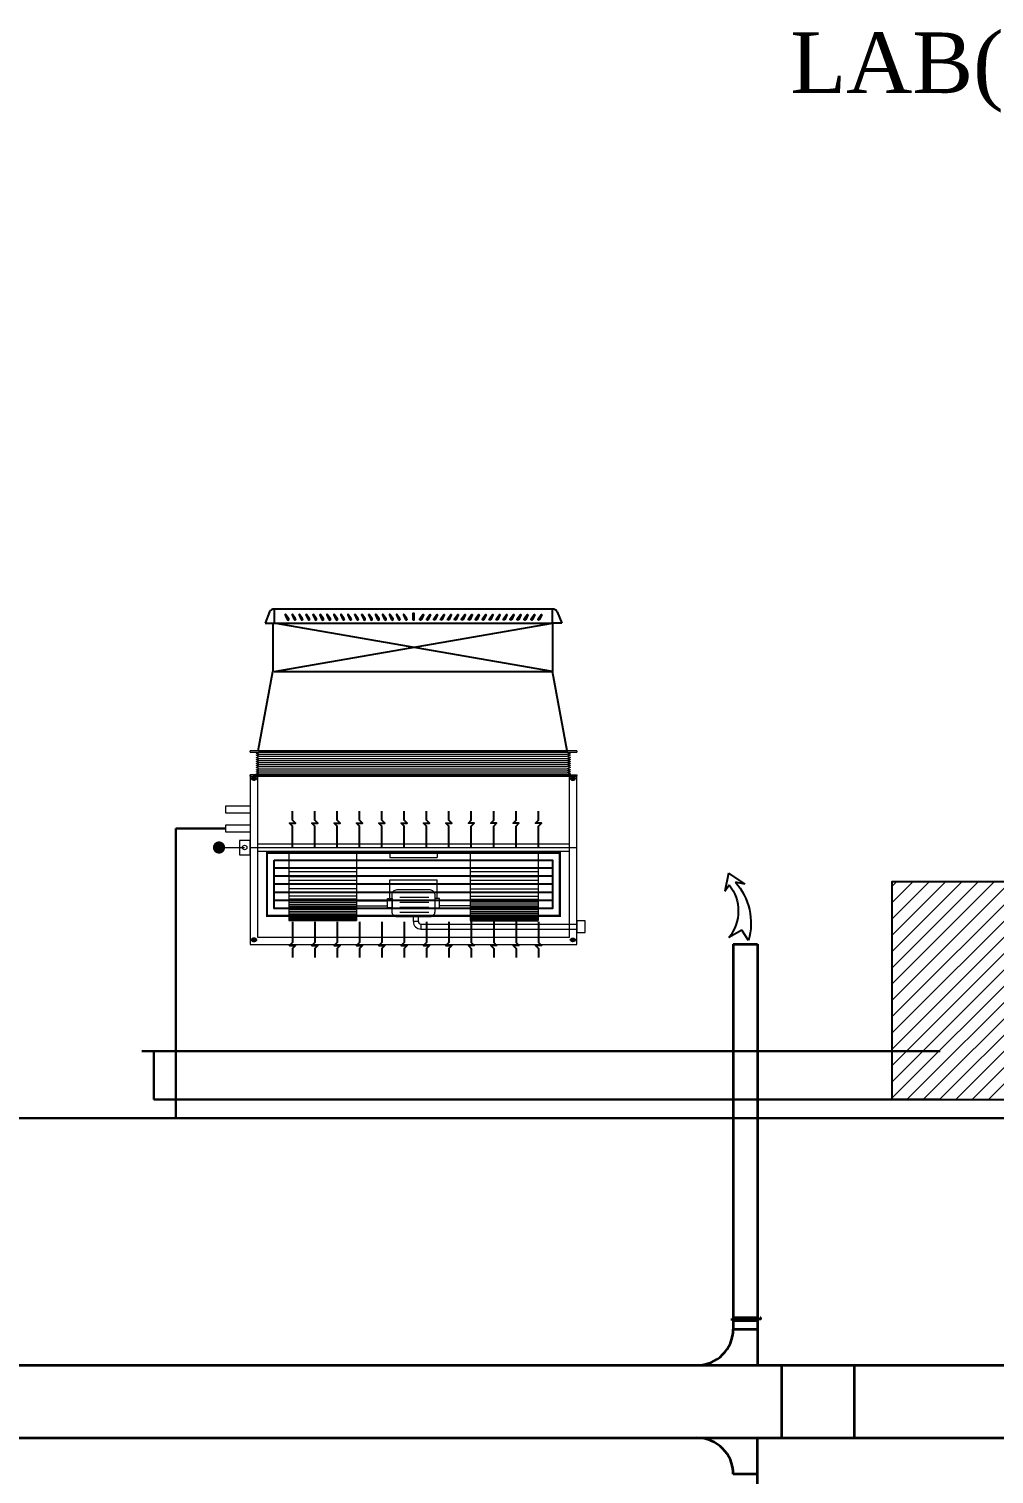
# Model space of a CAD drawing. Extents: x 847 to 949, y 444 to 823.
# Drawn here: x 888.98 to 892.97, y 648.75 to 654.73 of the extents above; entities that cross this region are included whole.
import ezdxf

# ---------------------------------------------------------------- set-up
doc = ezdxf.new("R2010")
doc.units = 0
doc.header["$MEASUREMENT"] = 0
doc.linetypes.add('DASHDOT', pattern=[25.4, 12.7, -6.35, 0, -6.35])
doc.layers.get('0').update_dxf_attribs({"linetype": 'CONTINUOUS', "lineweight": 30})
for name, color, linetype in [('01_AC-EQUIP', 206, 'CONTINUOUS'), ('03_AC-S.DUCT', 5, 'CONTINUOUS'), ('06_AC-FA.DUCT', 4, 'CONTINUOUS'), ('A.C.VOLUM DAMPER', 2, 'CONTINUOUS'), ('AC-GRILLES', 2, 'CONTINUOUS'), ('M-DIFUSER', 195, 'CONTINUOUS'), ('M-DUCT-SA', 5, 'CONTINUOUS'), ('M-EQBMNT', 21, 'CONTINUOUS')]:
    doc.layers.add(name, color=color, linetype=linetype)
for name, color, linetype, lineweight in [('04-AC_F.A.DUCT', 4, 'CONTINUOUS', 35), ('AC-TEXT', 15, 'CONTINUOUS', 30), ('AC.REF(S). PIPING', 3, 'CONTINUOUS', 30), ('Column', 6, 'CONTINUOUS', 25), ('exhaust grill', 220, 'CONTINUOUS', 18), ('hatch', 252, 'CONTINUOUS', 9), ('Wall', 5, 'CONTINUOUS', 30)]:
    doc.layers.add(name, color=color, linetype=linetype, lineweight=lineweight)
doc.styles.add('AC', font='romans.shx', dxfattribs={"height": 0.2})

# ---------------------------------------------------------------- blocks, each defined once
blk = doc.blocks.new('*U46')
at = {"layer": 'M-DIFUSER', "extrusion": (0, 1e-16, -1)}
for p, q in [((-517.1, -40.5), (-533.1, 0)), ((517.1, -40.5), (533.1, 0))]:
    blk.add_line(p, q, dxfattribs=at)
at = {"layer": 'M-DIFUSER'}
for points in [[(-533.1, 0), (-500, 0), (-500, 0)], [(533.1, 0), (500, 0), (500, 0)]]:
    blk.add_lwpolyline(points, dxfattribs=at)
blk.add_lwpolyline([(500, 0), (-500, 0), (-500, -50), (500, -50)], close=True, dxfattribs=at)
at = {"layer": 'M-DIFUSER', "color": 21}
for points in [[(-453.6, -12.4, -1.057685), (-448.3, -15.1), (-459.4, -30.3, -0.89828), (-461.1, -29.3)], [(-428.6, -12.4, -1.057685), (-423.3, -15.1), (-434.4, -30.3, -0.89828), (-436.1, -29.3)], [(-403.6, -12.4, -1.057685), (-398.3, -15.1), (-409.4, -30.3, -0.89828), (-411.1, -29.3)], [(-378.6, -12.4, -1.057685), (-373.3, -15.1), (-384.4, -30.3, -0.89828), (-386.1, -29.3)], [(-353.6, -12.4, -1.057685), (-348.3, -15.1), (-359.4, -30.3, -0.89828), (-361.1, -29.3)], [(-328.6, -12.4, -1.057685), (-323.3, -15.1), (-334.4, -30.3, -0.89828), (-336.1, -29.3)], [(-303.6, -12.4, -1.057685), (-298.3, -15.1), (-309.4, -30.3, -0.89828), (-311.1, -29.3)], [(-278.6, -12.4, -1.057685), (-273.3, -15.1), (-284.4, -30.3, -0.89828), (-286.1, -29.3)], [(-253.6, -12.4, -1.057685), (-248.3, -15.1), (-259.4, -30.3, -0.89828), (-261.1, -29.3)], [(-228.6, -12.4, -1.057685), (-223.3, -15.1), (-234.4, -30.3, -0.89828), (-236.1, -29.3)], [(-203.6, -12.4, -1.057685), (-198.3, -15.1), (-209.4, -30.3, -0.89828), (-211.1, -29.3)], [(-178.6, -12.4, -1.057685), (-173.3, -15.1), (-184.4, -30.3, -0.89828), (-186.1, -29.3)], [(-153.6, -12.4, -1.057685), (-148.3, -15.1), (-159.4, -30.3, -0.89828), (-161.1, -29.3)], [(-128.6, -12.4, -1.057685), (-123.3, -15.1), (-134.4, -30.3, -0.89828), (-136.1, -29.3)], [(-103.6, -12.4, -1.057685), (-98.3, -15.1), (-109.4, -30.3, -0.89828), (-111.1, -29.3)], [(-78.6, -12.4, -1.057685), (-73.3, -15.1), (-84.4, -30.3, -0.89828), (-86.1, -29.3)], [(-53.6, -12.4, -1.057685), (-48.3, -15.1), (-59.4, -30.3, -0.89828), (-61.1, -29.3)], [(-28.6, -12.4, -1.057685), (-23.3, -15.1), (-34.4, -30.3, -0.89828), (-36.1, -29.3)], [(28.6, -12.4, 1.057685), (23.3, -15.1), (34.4, -30.3, 0.89828), (36.1, -29.3)], [(53.6, -12.4, 1.057685), (48.3, -15.1), (59.4, -30.3, 0.89828), (61.1, -29.3)], [(78.6, -12.4, 1.057685), (73.3, -15.1), (84.4, -30.3, 0.89828), (86.1, -29.3)], [(103.6, -12.4, 1.057685), (98.3, -15.1), (109.4, -30.3, 0.89828), (111.1, -29.3)], [(128.6, -12.4, 1.057685), (123.3, -15.1), (134.4, -30.3, 0.89828), (136.1, -29.3)], [(153.6, -12.4, 1.057685), (148.3, -15.1), (159.4, -30.3, 0.89828), (161.1, -29.3)], [(178.6, -12.4, 1.057685), (173.3, -15.1), (184.4, -30.3, 0.89828), (186.1, -29.3)], [(203.6, -12.4, 1.057685), (198.3, -15.1), (209.4, -30.3, 0.89828), (211.1, -29.3)], [(228.6, -12.4, 1.057685), (223.3, -15.1), (234.4, -30.3, 0.89828), (236.1, -29.3)], [(253.6, -12.4, 1.057685), (248.3, -15.1), (259.4, -30.3, 0.89828), (261.1, -29.3)], [(278.6, -12.4, 1.057685), (273.3, -15.1), (284.4, -30.3, 0.89828), (286.1, -29.3)], [(303.6, -12.4, 1.057685), (298.3, -15.1), (309.4, -30.3, 0.89828), (311.1, -29.3)], [(328.6, -12.4, 1.057685), (323.3, -15.1), (334.4, -30.3, 0.89828), (336.1, -29.3)], [(353.6, -12.4, 1.057685), (348.3, -15.1), (359.4, -30.3, 0.89828), (361.1, -29.3)], [(378.6, -12.4, 1.057685), (373.3, -15.1), (384.4, -30.3, 0.89828), (386.1, -29.3)], [(403.6, -12.4, 1.057685), (398.3, -15.1), (409.4, -30.3, 0.89828), (411.1, -29.3)], [(428.6, -12.4, 1.057685), (423.3, -15.1), (434.4, -30.3, 0.89828), (436.1, -29.3)], [(453.6, -12.4, 1.057685), (448.3, -15.1), (459.4, -30.3, 0.89828), (461.1, -29.3)]]:
    blk.add_lwpolyline(points, format="xyb", close=True, dxfattribs=at)
blk.add_lwpolyline([(2, -11), (-3, -11), (-3, -33.7), (2, -33.7)], close=True, dxfattribs=at)
at = {"layer": 'M-DIFUSER'}
for centre, start_param, end_param in [((-500, -29.9), 2.91321, 3.926991), ((500, -29.9), 3.926991, 4.940771)]:
    blk.add_ellipse(centre, major_axis=(14.2, 14.2), ratio=1, start_param=start_param, end_param=end_param, dxfattribs=at)
at = {"layer": 'M-DUCT-SA'}
for points in [[(-244.3, -117.1, 0, 0, 0), (-345, -217.9, 30, 0, 0), (-398, -270.9, 0, 0, 0)], [(-0.5, -113.7, 0, 0, 0), (-0.5, -257, 30, 0, 0), (-0.5, -332, 0, 0, 0)], [(243.2, -117.1, 0, 0, 0), (344, -217.9, 30, 0, 0), (397, -270.9, 0, 0, 0)]]:
    blk.add_lwpolyline(points, format="xyseb", dxfattribs=at)
blk = doc.blocks.new('ARR03B')
at = {"color": 21}
blk.add_lwpolyline([(0, 0), (-2, 0), (-3.5, 0), (-4, 0.5), (-4, -0.5), (-4.5, 0), (-6, 0)], dxfattribs=at)
blk = doc.blocks.new('A$C57D47514')
at = {"layer": '03_AC-S.DUCT', "color": 183, "linetype": 'Continuous'}
for p, q in [((1.1846, 0.3686), (0.0346, 0.3686)), ((1.1846, 0.3353), (0.0346, 0.3353)), ((1.1846, 0.302), (0.0346, 0.302)), ((1.1846, 0.2686), (0.0346, 0.2686)), ((1.1846, 0.2353), (0.0346, 0.2353))]:
    blk.add_line(p, q, dxfattribs=at)
blk.add_lwpolyline([(0.0346, 0.402), (1.1846, 0.402), (1.1846, 0.202), (0.0346, 0.202)], close=True, dxfattribs=at)
at = {"layer": 'AC-GRILLES', "color": 6, "const_width": 0.00924}
blk.add_lwpolyline([(0.0046, 0.432), (1.2146, 0.432), (1.2146, 0.172), (0.0046, 0.172)], close=True, dxfattribs=at)
at = {"layer": 'AC-GRILLES', "color": 21, "extrusion": (0, 0, -1), "yscale": 0.0245648511207874, "zscale": -0.0245648511207874}
for p, xscale, rotation in [((-0.1096, 0.4565), 0.0245648511207874, 270), ((-0.202, 0.4565), 0.0245648511207874, 270), ((-0.2945, 0.4565), 0.0245648511207874, 270), ((-0.3869, 0.4565), 0.0245648511207874, 270), ((-0.4793, 0.4565), 0.0245648511207874, 270), ((-0.5717, 0.4565), 0.0245648511207874, 270), ((-0.6641, 0.4565), 0.0245648511207874, 270), ((-0.7565, 0.4565), 0.0245648511207874, 270), ((-0.849, 0.4565), -0.0245648511207874, 90), ((-0.9414, 0.4565), -0.0245648511207874, 90), ((-1.0338, 0.4565), -0.0245648511207874, 90), ((-1.1262, 0.4565), -0.0245648511207874, 90)]:
    blk.add_blockref('ARR03B', p, dxfattribs=dict(at, xscale=xscale, rotation=rotation))
at = {"layer": 'AC-GRILLES', "color": 1, "extrusion": (0, 0, -1), "yscale": 0.0245648511207874, "zscale": -0.0245648511207874}
for p, xscale, rotation in [((-0.1096, 0.1474), -0.0245648511207874, 270), ((-0.202, 0.1474), -0.0245648511207874, 270), ((-0.2945, 0.1474), -0.0245648511207874, 270), ((-0.3869, 0.1474), -0.0245648511207874, 270), ((-0.4793, 0.1474), -0.0245648511207874, 270), ((-0.5717, 0.1474), -0.0245648511207874, 270), ((-0.6641, 0.1474), -0.0245648511207874, 270), ((-0.7565, 0.1474), -0.0245648511207874, 270), ((-0.849, 0.1474), 0.0245648511207874, 90.00000000000004), ((-0.9414, 0.1474), 0.0245648511207874, 90.00000000000004), ((-1.0338, 0.1474), 0.0245648511207874, 90.00000000000004), ((-1.1262, 0.1474), 0.0245648511207874, 90.00000000000004)]:
    blk.add_blockref('ARR03B', p, dxfattribs=dict(at, xscale=xscale, rotation=rotation))
blk = doc.blocks.new('A$C79007506')
at = {"layer": '01_AC-EQUIP', "color": 2, "lineweight": 20}
for p, q in [((1.5031, 0.8), (0.1531, 0.8)), ((0.1531, 0.7952), (0.1531, 0.8)), ((0.1531, 0.7952), (1.5031, 0.7952)), ((0.1655, 0.7952), (1.5031, 0.7952)), ((0.1787, 0.7909), (0.1922, 0.7952)), ((0.1787, 0.7909), (0.1922, 0.7866)), ((0.1787, 0.7824), (0.1922, 0.7866)), ((0.1787, 0.7824), (0.1922, 0.7781)), ((0.1787, 0.7738), (0.1922, 0.7781)), ((0.1922, 0.7866), (1.464, 0.7866)), ((0.1922, 0.7781), (1.464, 0.7781)), ((1.4775, 0.7909), (1.464, 0.7952)), ((1.4775, 0.7909), (1.464, 0.7866)), ((1.4775, 0.7824), (1.464, 0.7866)), ((1.4775, 0.7824), (1.464, 0.7781)), ((1.4775, 0.7738), (1.464, 0.7781)), ((1.5031, 0.8), (1.5031, 0.7952)), ((0.1787, 0.7738), (0.1922, 0.7696)), ((0.1787, 0.7653), (0.1922, 0.7696)), ((0.1787, 0.7653), (0.1922, 0.761)), ((0.1787, 0.7568), (0.1922, 0.761)), ((0.1787, 0.7568), (0.1922, 0.7525)), ((0.1787, 0.7482), (0.1922, 0.7525)), ((0.1787, 0.7482), (0.1922, 0.744)), ((0.1787, 0.7397), (0.1922, 0.744)), ((0.1787, 0.7397), (0.1922, 0.7354)), ((0.1787, 0.7312), (0.1922, 0.7354)), ((0.1787, 0.7312), (0.1922, 0.7269)), ((0.1787, 0.7226), (0.1922, 0.7269)), ((0.1787, 0.7226), (0.1922, 0.7184)), ((0.1787, 0.7141), (0.1922, 0.7184)), ((0.1922, 0.7696), (1.464, 0.7696)), ((0.1922, 0.761), (1.464, 0.761)), ((0.1922, 0.7525), (1.464, 0.7525)), ((0.1922, 0.744), (1.464, 0.744)), ((0.1922, 0.7354), (1.464, 0.7354)), ((0.1922, 0.7269), (1.464, 0.7269)), ((0.1922, 0.7184), (1.464, 0.7184)), ((1.4775, 0.7738), (1.464, 0.7696)), ((1.4775, 0.7653), (1.464, 0.7696)), ((1.4775, 0.7653), (1.464, 0.761)), ((1.4775, 0.7568), (1.464, 0.761)), ((1.4775, 0.7568), (1.464, 0.7525)), ((1.4775, 0.7482), (1.464, 0.7525)), ((1.4775, 0.7482), (1.464, 0.744)), ((1.4775, 0.7397), (1.464, 0.744)), ((1.4775, 0.7397), (1.464, 0.7354)), ((1.4775, 0.7312), (1.464, 0.7354)), ((1.4775, 0.7312), (1.464, 0.7269)), ((1.4775, 0.7226), (1.464, 0.7269)), ((1.4775, 0.7226), (1.464, 0.7184)), ((1.4775, 0.7141), (1.464, 0.7184)), ((1.464, 0.7013), (0.1531, 0.7013)), ((0.1531, 0.6965), (0.1531, 0.7013)), ((0.1531, 0.6965), (1.5031, 0.6965)), ((0.1655, 0.7013), (1.5031, 0.7013)), ((0.1787, 0.7141), (0.1922, 0.7098)), ((0.1787, 0.7056), (0.1922, 0.7098)), ((0.1787, 0.7056), (0.1922, 0.7013)), ((0.1922, 0.7098), (1.464, 0.7098)), ((1.4775, 0.7141), (1.464, 0.7098)), ((1.4775, 0.7056), (1.464, 0.7098)), ((1.4775, 0.7056), (1.464, 0.7013)), ((1.5031, 0.7013), (1.5031, 0.6965))]:
    blk.add_line(p, q, dxfattribs=at)
at = {"layer": '01_AC-EQUIP', "color": 1, "lineweight": 20}
for p, q in [((0.1546, 0.6857), (0.1818, 0.6857)), ((0.1688, 0.6949), (0.1688, 0.6773)), ((1.5016, 0.6857), (1.4743, 0.6857)), ((1.4873, 0.6949), (1.4873, 0.6773)), ((1.5031, 0.4), (0.1531, 0.4)), ((1.4731, 0.415), (0.1831, 0.415)), ((1.4731, 0.385), (0.1831, 0.385)), ((0.3129, 0.385), (0.3129, 0.099)), ((0.5933, 0.385), (0.5933, 0.099)), ((0.7303, 0.385), (0.7303, 0.3599)), ((0.7303, 0.3599), (0.9259, 0.3599)), ((0.9259, 0.385), (0.9259, 0.3599)), ((1.0628, 0.385), (1.0628, 0.099)), ((1.3433, 0.385), (1.3433, 0.099)), ((0.5933, 0.3001), (0.3129, 0.3001)), ((1.3433, 0.3001), (1.0628, 0.3001)), ((0.3129, 0.2806), (0.5933, 0.2806)), ((0.3129, 0.2652), (0.5933, 0.2652)), ((0.3129, 0.2498), (0.5933, 0.2498)), ((0.3129, 0.2498), (0.5933, 0.2498)), ((0.7303, 0.2668), (0.9259, 0.2668)), ((0.7303, 0.1899), (0.7303, 0.2668)), ((0.9259, 0.1899), (0.9259, 0.2668)), ((1.0628, 0.2806), (1.3433, 0.2806)), ((1.0628, 0.2652), (1.3433, 0.2652)), ((1.3433, 0.2498), (1.0628, 0.2498)), ((1.0628, 0.2498), (1.3433, 0.2498)), ((0.5933, 0.2303), (0.3129, 0.2303)), ((0.5933, 0.2149), (0.3129, 0.2149)), ((0.5933, 0.1995), (0.3129, 0.1995)), ((0.5933, 0.1872), (0.3129, 0.1872)), ((0.5933, 0.1794), (0.3129, 0.1794)), ((0.5933, 0.1807), (0.7206, 0.1807)), ((0.8923, 0.2141), (0.7718, 0.2141)), ((0.8923, 0.1936), (0.7718, 0.1936)), ((1.0628, 0.1807), (0.9356, 0.1807)), ((1.0628, 0.2303), (1.3433, 0.2303)), ((1.0628, 0.2149), (1.3433, 0.2149)), ((1.0628, 0.1995), (1.3433, 0.1995)), ((1.0628, 0.1872), (1.3433, 0.1872)), ((1.0628, 0.1794), (1.3433, 0.1794)), ((0.5933, 0.1716), (0.3129, 0.1716)), ((0.5933, 0.1641), (0.3129, 0.1641)), ((0.5933, 0.1574), (0.3129, 0.1574)), ((0.5933, 0.1518), (0.3129, 0.1518)), ((0.5933, 0.144), (0.3129, 0.144)), ((0.5933, 0.1363), (0.3129, 0.1363)), ((0.5933, 0.1288), (0.3129, 0.1288)), ((0.5933, 0.122), (0.3129, 0.122)), ((0.5933, 0.1602), (0.7206, 0.1602)), ((0.8923, 0.1731), (0.7718, 0.1731)), ((0.8923, 0.1526), (0.7718, 0.1526)), ((0.8923, 0.1321), (0.7718, 0.1321)), ((1.0628, 0.1602), (0.9356, 0.1602)), ((1.0628, 0.1716), (1.3433, 0.1716)), ((1.0628, 0.1641), (1.3433, 0.1641)), ((1.0628, 0.1574), (1.3433, 0.1574)), ((1.0628, 0.1518), (1.3433, 0.1518)), ((1.0628, 0.144), (1.3433, 0.144)), ((1.0628, 0.1363), (1.3433, 0.1363)), ((1.0628, 0.1288), (1.3433, 0.1288)), ((1.0628, 0.122), (1.3433, 0.122)), ((0.5933, 0.1165), (0.3129, 0.1165)), ((0.5933, 0.1112), (0.3129, 0.1112)), ((0.5933, 0.1074), (0.3129, 0.1074)), ((0.5933, 0.1042), (0.3129, 0.1042)), ((0.5933, 0.1015), (0.3129, 0.1015)), ((0.8281, 0.0943), (0.8281, 0.1144)), ((0.8486, 0.0943), (0.8281, 0.0943)), ((0.8486, 0.0943), (0.8486, 0.1144)), ((0.8588, 0.0841), (1.5031, 0.0841)), ((0.8588, 0.0841), (0.8588, 0.0636)), ((0.8588, 0.0636), (1.5031, 0.0636)), ((1.0628, 0.1165), (1.3433, 0.1165)), ((1.0628, 0.1112), (1.3433, 0.1112)), ((1.0628, 0.1074), (1.3433, 0.1074)), ((1.0628, 0.1042), (1.3433, 0.1042)), ((1.0628, 0.1015), (1.3433, 0.1015)), ((0.1546, 0.019), (0.1818, 0.019)), ((0.1688, 0.0098), (0.1688, 0.0274)), ((1.5016, 0.0188), (1.4743, 0.0188)), ((1.4873, 0.0096), (1.4873, 0.0272))]:
    blk.add_line(p, q, dxfattribs=at)
at = {"layer": '01_AC-EQUIP', "color": 4, "lineweight": 20}
blk.add_line((0.0246, 0.4008), (0.1305, 0.4008), dxfattribs=at)
at = {"layer": '01_AC-EQUIP', "color": 1, "linetype": 'DASHDOT', "lineweight": 20}
for p, q in [((0.5933, 0.1518), (0.3129, 0.1518)), ((1.0628, 0.1518), (1.3433, 0.1518))]:
    blk.add_line(p, q, dxfattribs=at)
at = {"layer": '01_AC-EQUIP', "color": 1, "lineweight": 20}
for points in [[(0.1531, 0.7013), (0.1531, 0), (1.5031, 0), (1.5031, 0.7013)], [(0.1831, 0.7013), (0.1831, 0.03), (1.4731, 0.03), (1.4731, 0.7013)], [(0.1831, 0.6965), (0.1831, 0.415)], [(1.4731, 0.415), (1.4731, 0.6965)], [(1.4731, 0.1653), (1.4731, 0.385)]]:
    blk.add_lwpolyline(points, dxfattribs=at)
at = {"layer": '01_AC-EQUIP', "color": 6, "lineweight": 20}
blk.add_lwpolyline([(0.1531, 0.573), (0.1531, 0.543), (0.0531, 0.543), (0.0531, 0.573)], close=True, dxfattribs=at)
at = {"layer": '01_AC-EQUIP', "color": 5, "lineweight": 20}
blk.add_lwpolyline([(0.1531, 0.4942), (0.1531, 0.4642), (0.0531, 0.4642), (0.0531, 0.4942)], close=True, dxfattribs=at)
at = {"layer": '01_AC-EQUIP', "color": 4, "lineweight": 20, "const_width": 0.0252}
blk.add_lwpolyline([(0.0273, 0.4132, -1), (0.0219, 0.3885, -1)], format="xyb", close=True, dxfattribs=at)
at = {"layer": '01_AC-EQUIP', "color": 1, "lineweight": 20}
for points in [[(0.1091, 0.37), (0.1531, 0.37), (0.1531, 0.43), (0.1091, 0.43)], [(0.74, 0.1511), (0.7206, 0.1511), (0.7206, 0.1899), (0.74, 0.1899)], [(0.9162, 0.1511), (0.9356, 0.1511), (0.9356, 0.1899), (0.9162, 0.1899)], [(1.5383, 0.097), (1.5031, 0.097), (1.5031, 0.0491), (1.5383, 0.0491)]]:
    blk.add_lwpolyline(points, close=True, dxfattribs=at)
blk.add_lwpolyline([(0.8957, 0.1144), (0.7605, 0.1144, -0.414214), (0.74, 0.1349), (0.74, 0.2061, -0.414214), (0.7605, 0.2266), (0.8957, 0.2266, -0.414214), (0.9162, 0.2061), (0.9162, 0.1349, -0.414214)], format="xyb", close=True, dxfattribs=at)
blk.add_circle((0.1305, 0.4008), 0.00932, dxfattribs=at)
for radius in [0.0307, 0.0102]:
    blk.add_arc((0.8588, 0.0943), radius, 179.99939, 269.99939, dxfattribs=at)
for centre, major_axis, start_param, end_param in [((0.1688, 0.6857), (0.0109, 0), 1.570796326794849, 7.853981633974433), ((0.1688, 0.6857), (0.0062, 0), 1.570796326797271, 7.853981633976858), ((1.4873, 0.0188), (0.0109, 0), 4.712389, 10.995574), ((1.4873, 0.0188), (0.0062, 0), -1.570796, 4.712389)]:
    blk.add_ellipse(centre, major_axis=major_axis, ratio=0.646018, start_param=start_param, end_param=end_param, dxfattribs=at)
at = {"layer": '01_AC-EQUIP', "color": 1, "lineweight": 20, "extrusion": (0, 0, -1)}
for centre, major_axis, start_param, end_param in [((1.4873, 0.6857), (-0.0109, 0), 1.570796326795608, 7.853981633975192), ((1.4873, 0.6857), (-0.0062, 0), 1.570796326797271, 7.853981633976858), ((0.1688, 0.019), (-0.0109, 0), 4.712389, 10.995574), ((0.1688, 0.019), (-0.0062, 0), -1.570796, 4.712389)]:
    blk.add_ellipse(centre, major_axis=major_axis, ratio=0.646018, start_param=start_param, end_param=end_param, dxfattribs=at)
at = {"layer": '03_AC-S.DUCT', "linetype": 'Continuous'}
for p, q in [((0.1922, 0.7952), (0.1922, 0.8)), ((1.464, 0.7952), (0.1922, 0.7952)), ((1.464, 0.7952), (1.464, 0.8))]:
    blk.add_line(p, q, dxfattribs=at)
at = {"layer": 'M-EQBMNT', "color": 21, "linetype": 'ByBlock', "ltscale": 1.5}
for p, q in [((0.5933, 0.099), (0.3129, 0.099)), ((1.0628, 0.099), (1.3433, 0.099))]:
    blk.add_line(p, q, dxfattribs=at)
blk = doc.blocks.new('A$C180A56EA')
at = {"layer": 'A.C.VOLUM DAMPER'}
h = blk.add_hatch(dxfattribs=at)
h.set_pattern_fill('ANSI31', color=256, scale=0.001, style=0)
h.set_pattern_definition([(45, (129.5106855, -230.48025158), (-8.838834765e-05, 8.838834765e-05), [])])
h.paths.add_polyline_path([(0.0459, 0.0039), (0.0459, 0.0065), (0.0401, 0.0065), (0.0401, -0.0027), (0.0459, -0.0027), (0.0459, 0), (0.0603, 0), (0.0603, 0.0128), (0.057, 0.0128), (0.057, 0.0039)])
for p, q in [((-0.1242, 0.0032), (-0.1161, 0.0032)), ((-0.1161, 0.0004), (-0.119, 0.0032)), ((-0.1185, 0), (-0.1161, 0.0024)), ((-0.1161, 0.0015), (-0.1179, 0.0032)), ((-0.1174, 0), (-0.1161, 0.0013)), ((-0.1161, 0.0026), (-0.1168, 0.0032)), ((-0.1163, 0), (-0.1161, 0.0001)), ((-0.1161, 0.0001), (-0.1104, 0.0058)), ((-0.1161, 0.0013), (-0.1116, 0.0058)), ((-0.1161, 0.0024), (-0.1127, 0.0058)), ((-0.1161, -0.0026), (-0.1161, 0.0058)), ((-0.1161, 0.0035), (-0.1138, 0.0058)), ((-0.1161, 0.0058), (-0.1099, 0.0058)), ((-0.1161, 0.0057), (-0.116, 0.0058)), ((-0.1161, 0.0046), (-0.1149, 0.0058)), ((-0.1161, -0.001), (-0.1099, 0.0053)), ((-0.1099, -0.0014), (-0.1161, 0.0048)), ((-0.1161, -0.0021), (-0.1099, 0.0042)), ((-0.1099, -0.0026), (-0.1161, 0.0037)), ((-0.1109, -0.0026), (-0.1161, 0.0026)), ((-0.112, -0.0026), (-0.1161, 0.0015)), ((-0.1131, -0.0026), (-0.1161, 0.0004)), ((-0.1099, -0.0003), (-0.116, 0.0058)), ((-0.1156, -0.0026), (-0.1099, 0.0031)), ((-0.1099, 0.0008), (-0.1149, 0.0058)), ((-0.1145, -0.0026), (-0.1099, 0.002)), ((-0.1099, 0.0019), (-0.1138, 0.0058)), ((-0.1134, -0.0026), (-0.1099, 0.0009)), ((-0.1128, 0.0019), (0.0401, 0.0019)), ((-0.1099, 0.003), (-0.1127, 0.0058)), ((-0.1099, 0.0041), (-0.1116, 0.0058)), ((-0.1099, 0.0052), (-0.1105, 0.0058)), ((0.0401, 0.0121), (-0.1099, 0.0121)), ((-0.0882, 0.0113), (-0.0994, -0.0075)), ((-0.0768, 0.0113), (-0.0656, -0.0075)), ((-0.0402, 0.0113), (-0.0514, -0.0075)), ((-0.0284, 0.0113), (-0.0173, -0.0075)), ((0.0056, 0.0113), (-0.0056, -0.0075)), ((0.0174, 0.0113), (0.0286, -0.0075)), ((0.0459, 0.0065), (0.0401, 0.0065)), ((0.0401, 0.0065), (0.0401, -0.0027)), ((0.0459, 0.0039), (0.0459, 0.0065)), ((0.057, 0.0039), (0.0459, 0.0039)), ((0.0603, 0.0128), (0.057, 0.0128)), ((0.057, 0.0128), (0.057, 0.0039)), ((0.0603, 0.0128), (0.0603, 0)), ((-0.1242, 0), (-0.1161, 0)), ((-0.1142, -0.0026), (-0.1161, -0.0007)), ((-0.1153, -0.0026), (-0.1161, -0.0018)), ((-0.1099, -0.0026), (-0.1161, -0.0026)), ((-0.1123, -0.0026), (-0.1099, -0.0003)), ((-0.1111, -0.0026), (-0.1099, -0.0014)), ((-0.11, -0.0026), (-0.1099, -0.0025)), ((-0.1099, -0.0083), (0.0401, -0.0083)), ((0.0401, -0.0027), (0.0459, -0.0027)), ((0.0603, 0), (0.0459, 0)), ((0.0459, -0.0027), (0.0459, 0))]:
    blk.add_line(p, q, dxfattribs=at)
at = {"layer": 'A.C.VOLUM DAMPER', "extrusion": (0, 0, -1)}
for centre, major_axis, start_param, end_param in [((-0.0938, 0.0019), (0.00135, 0.00135), 3.926991, 7.068583), ((-0.0938, 0.0019), (-0.00135, 0.00135), 2.356195, 5.497787), ((-0.0712, 0.0019), (0.00135, 0.00135), 3.926991, 7.068583), ((-0.0712, 0.0019), (-0.00135, 0.00135), 2.356195, 5.497787), ((-0.0458, 0.0019), (0.00135, 0.00135), 3.926991, 7.068583), ((-0.0458, 0.0019), (-0.00135, 0.00135), 2.356195, 5.497787), ((-0.0228, 0.0019), (0.00135, 0.00135), 3.926991, 7.068583), ((-0.0228, 0.0019), (-0.00135, 0.00135), 2.356194, 5.497787), ((0, 0.0019), (0.00135, 0.00135), 3.926991, 7.068583), ((0, 0.0019), (0.00135, 0.00135), 0.785398, 3.926991), ((0.023, 0.0019), (0.00135, 0.00135), 3.926991, 7.068583), ((0.023, 0.0019), (-0.00135, 0.00135), 2.356195, 5.497787)]:
    blk.add_ellipse(centre, major_axis=major_axis, ratio=1, start_param=start_param, end_param=end_param, dxfattribs=at)
blk = doc.blocks.new('A$C60D03859')
at = {"layer": '06_AC-FA.DUCT'}
for p, q in [((-0.156, 0.306), (-0.242, -0.048)), ((-0.156, 0.306), (0.115, 0.11)), ((-0.242, -0.048), (-0.143, 0.1)), ((0.115, 0.11), (-0.022, 0.142)), ((0.369, -0.64), (0.64, -0.578)), ((0.403, -0.862), (0.369, -0.64))]:
    blk.add_line(p, q, dxfattribs=at)
for centre, radius, start, end in [((1.032, 0.131), 1.176, 181.521, 237.6803), ((0.755, 0.192), 0.779, 183.7141, 261.5016)]:
    blk.add_arc(centre, radius, start, end, dxfattribs=at)

msp = doc.modelspace()

# ---------------------------------------------------------------- hatches: boundary and pattern name
at = {"layer": 'hatch'}
h = msp.add_hatch(dxfattribs=at)
h.set_pattern_fill('ANSI31', color=252, scale=0.015, style=0)
h.set_pattern_definition([(45, (1119.978867, 328.0792), (-0.0336759605, 0.0336759605), [])])
h.paths.add_polyline_path([(892.5467, 650.3013), (893.4467, 650.3013), (893.4467, 651.2013), (892.5467, 651.2013)])

# ---------------------------------------------------------------- linework, layer by layer
at = {"layer": '03_AC-S.DUCT', "linetype": 'Continuous'}
for p, q in [((889.988, 652.2717), (889.988, 652.0717)), ((889.9942, 652.0717), (891.1442, 652.2717)), ((891.1442, 652.0717), (889.9942, 652.2717)), ((891.1442, 652.2717), (891.1442, 652.0717)), ((889.9271, 651.7424), (889.988, 652.0717)), ((889.9942, 652.0717), (891.1442, 652.0717)), ((891.2051, 651.7424), (891.1442, 652.0717))]:
    msp.add_line(p, q, dxfattribs=at)
at = {"layer": '04-AC_F.A.DUCT', "linetype": 'Continuous'}
for p, q in [((891.8912, 650.9431), (891.8912, 649.3473)), ((891.9912, 650.9431), (891.9912, 649.202)), ((892.0912, 649.202), (892.0912, 648.902)), ((892.3912, 649.202), (892.3912, 648.902)), ((891.9912, 646.803), (891.9912, 648.902)), ((891.9912, 648.752), (891.8912, 648.752))]:
    msp.add_line(p, q, dxfattribs=at)
at = {"layer": '04-AC_F.A.DUCT'}
for p, q in [((891.8912, 650.9431), (891.9912, 650.9431)), ((891.8912, 649.352), (891.9912, 649.352)), ((887.9278, 649.202), (897.313, 649.202)), ((887.9278, 648.902), (897.313, 648.902))]:
    msp.add_line(p, q, dxfattribs=at)
at = {"layer": '04-AC_F.A.DUCT', "linetype": 'Continuous'}
for centre, start, end in [((891.7412, 649.352), 270, 0), ((891.7412, 648.752), 0, 90)]:
    msp.add_arc(centre, 0.15, start, end, dxfattribs=at)
at = {"layer": 'AC.REF(S). PIPING'}
for p, q in [((889.7942, 651.4216), (889.5875, 651.4216)), ((889.5875, 651.4216), (889.5875, 650.2234)), ((909.8184, 650.2234, 0.0018), (865.1034, 650.2234, 0.0018))]:
    msp.add_line(p, q, dxfattribs=at)
at = {"layer": 'Column', "color": 252}
msp.add_lwpolyline([(892.5467, 650.3013), (893.4467, 650.3013), (893.4467, 651.2013), (892.5467, 651.2013)], close=True, dxfattribs=at)
at = {"layer": 'Wall', "color": 252, "linetype": 'Continuous'}
for p, q in [((892.7467, 650.5013), (889.4467, 650.5013)), ((892.7467, 650.5013), (889.4467, 650.5013)), ((889.4967, 650.5013), (889.4967, 650.3013)), ((889.4967, 650.5013), (889.4967, 650.3013)), ((892.7467, 650.3013), (889.4967, 650.3013)), ((892.7467, 650.3013), (889.4967, 650.3013))]:
    msp.add_line(p, q, dxfattribs=at)

# ---------------------------------------------------------------- block references
at = {"layer": '01_AC-EQUIP', "color": 1, "lineweight": 20}
msp.add_blockref('A$C79007506', (889.7411, 650.9424), dxfattribs=at)
at = {"layer": '03_AC-S.DUCT', "linetype": 'Continuous'}
msp.add_blockref('A$C57D47514', (889.9596, 650.889), dxfattribs=at)
at = {"layer": 'A.C.VOLUM DAMPER', "xscale": 0.6666666641402051, "yscale": 0.6666666641402051, "zscale": 0.6666666641402051}
msp.add_blockref('A$C180A56EA', (891.9645, 649.3909), dxfattribs=at)
at = {"layer": 'exhaust grill', "xscale": -0.2237646315900069, "yscale": 0.2237646315900069, "zscale": 0.2237646315900069, "rotation": 42.29338526659439}
msp.add_blockref('A$C60D03859', (891.8918, 651.1625), dxfattribs=at)
at = {"layer": 'M-DIFUSER', "xscale": 0.00115, "yscale": 0.00115, "zscale": 0.00115, "rotation": 180}
msp.add_blockref('*U46', (890.5692, 652.2717), dxfattribs=at)

# ---------------------------------------------------------------- texts
at = {"layer": 'AC-TEXT', "color": 34, "linetype": 'Continuous', "insert": (892.1278, 654.7138), "char_height": 0.25, "width": 5.319483, "attachment_point": 1, "style": 'AC'}
msp.add_mtext('\\A1;{\\fTimes New Roman|b0|i0|c0|p18;\\C6;LAB(3)}', dxfattribs=at)

doc.saveas('drawing.dxf')
